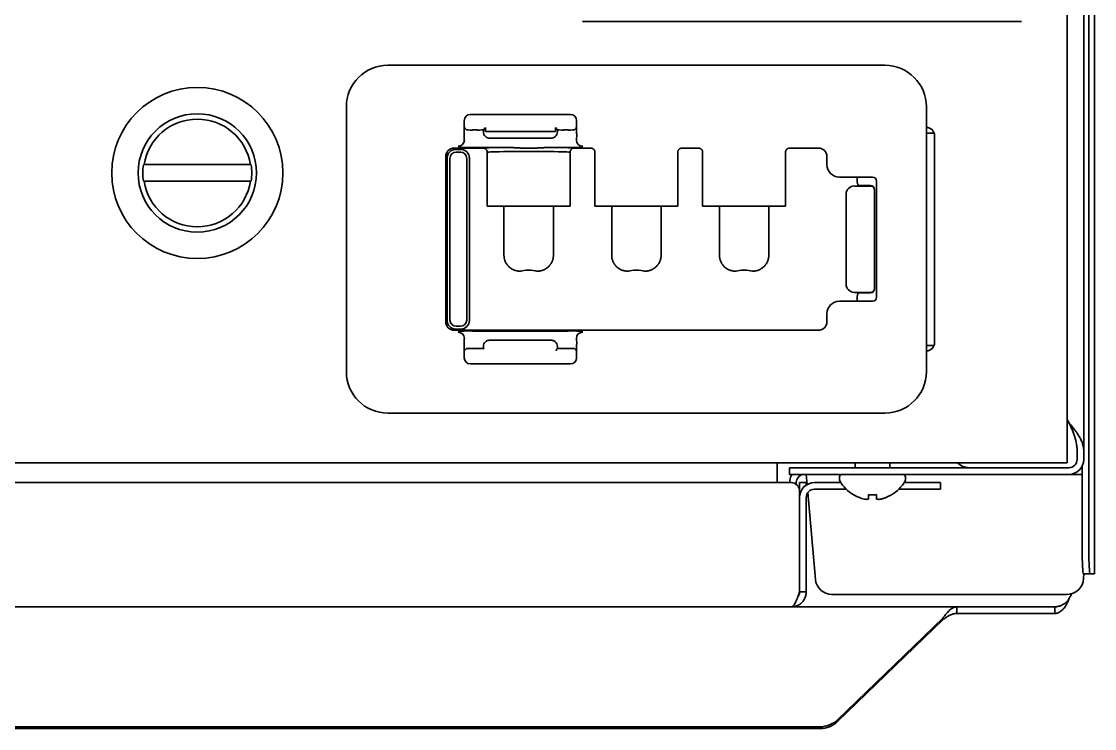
# Model space of a CAD drawing. Extents: x 6336 to 10269, y -393 to 2899.
# Drawn here: x 9049.8 to 9179.4, y 2093.8 to 2179.2 of the extents above; entities that cross this region are included whole.
import ezdxf

# ---------------------------------------------------------------- set-up
doc = ezdxf.new("R2010")
doc.units = 0
doc.header["$LTSCALE"] = 5
doc.layers.add('1', color=7, linetype='CONTINUOUS', true_color=0xffffff)

msp = doc.modelspace()

# ---------------------------------------------------------------- linework, layer by layer
at = {"layer": '1', "color": 7, "linetype": 'Continuous', "lineweight": 35}
for p, q in [((9178.07, 2762.73), (9178.07, 2127.33)), ((9179.37, 2112.53), (9179.37, 2761.93)), ((9178.68, 2758.93), (9178.68, 2115.53)), ((9176.07, 2220.72), (9176.07, 2127.73)), ((9117.57, 2179.23), (9170.57, 2179.23)), ((9094.07, 2173.93), (9154.07, 2173.93)), ((9089.07, 2136.93), (9089.07, 2168.93)), ((9159.07, 2168.93), (9159.07, 2166.14)), ((9103.28, 2165.65), (9103.28, 2167.24)), ((9104.03, 2167.99), (9116.11, 2167.99)), ((9116.86, 2167.24), (9116.86, 2165.65)), ((9103.35, 2166.34), (9103.35, 2166.43)), ((9103.35, 2166.34), (9103.55, 2166.14)), ((9104.86, 2166.12), (9104.3, 2166.12)), ((9105.68, 2166.19), (9105.61, 2166.14)), ((9105.61, 2166.14), (9105.61, 2165.88)), ((9105.85, 2166.43), (9105.85, 2165.93)), ((9105.85, 2165.93), (9105.88, 2165.93)), ((9105.88, 2165.93), (9106.63, 2165.93)), ((9113.52, 2165.93), (9106.63, 2165.93)), ((9113.52, 2165.93), (9114.27, 2165.93)), ((9114.3, 2165.93), (9114.27, 2165.93)), ((9114.3, 2165.93), (9114.3, 2166.43)), ((9114.54, 2166.14), (9114.47, 2166.19)), ((9114.54, 2165.88), (9114.54, 2166.14)), ((9115.85, 2166.12), (9115.29, 2166.12)), ((9116.79, 2166.34), (9116.6, 2166.14)), ((9116.8, 2166.43), (9116.79, 2166.34)), ((9159.11, 2165.75), (9159.08, 2165.89)), ((9160.02, 2165.75), (9159.11, 2165.75)), ((9159.11, 2165.75), (9159.11, 2140.1)), ((9106.36, 2165.13), (9106.63, 2165.13)), ((9106.63, 2165.13), (9113.52, 2165.13)), ((9113.52, 2165.13), (9113.79, 2165.13)), ((9160.07, 2165.43), (9160.07, 2140.43)), ((9105.57, 2163.93), (9102.07, 2163.93)), ((9102.87, 2163.77), (9102.28, 2163.77)), ((9102.84, 2163.44), (9102.31, 2163.44)), ((9102.8, 2164.03), (9102.56, 2164.15)), ((9108.34, 2164.01), (9104.3, 2164.01)), ((9106.07, 2156.93), (9106.07, 2163.43)), ((9115.85, 2164.01), (9113.81, 2164.01)), ((9116.07, 2156.93), (9116.07, 2163.43)), ((9118.57, 2163.93), (9116.57, 2163.93)), ((9117.59, 2164.15), (9117.35, 2164.03)), ((9119.07, 2156.93), (9119.07, 2163.43)), ((9129.07, 2156.93), (9129.07, 2163.43)), ((9131.57, 2163.93), (9129.57, 2163.93)), ((9132.07, 2156.93), (9132.07, 2163.43)), ((9142.07, 2156.93), (9142.07, 2163.43)), ((9146.07, 2163.93), (9142.57, 2163.93)), ((9064.65, 2161.93), (9064.57, 2161.93)), ((9077.58, 2161.93), (9077.5, 2161.93)), ((9101.07, 2162.93), (9101.07, 2142.93)), ((9101.23, 2162.72), (9101.23, 2143.13)), ((9101.56, 2162.69), (9101.56, 2143.16)), ((9103.59, 2143.16), (9103.59, 2162.69)), ((9103.92, 2143.13), (9103.92, 2162.72)), ((9147.07, 2161.93), (9147.07, 2162.93)), ((9064.57, 2159.93), (9064.65, 2159.93)), ((9077.5, 2159.93), (9077.58, 2159.93)), ((9148.57, 2160.43), (9148.8, 2160.43)), ((9148.8, 2160.43), (9152.57, 2160.43)), ((9150.38, 2159.35), (9152.32, 2159.35)), ((9150.72, 2160.35), (9150.72, 2160.4)), ((9150.81, 2159.48), (9150.73, 2159.85)), ((9152.32, 2159.4), (9151.31, 2159.4)), ((9153.07, 2159.93), (9153.07, 2145.93)), ((9149.38, 2157.87), (9149.38, 2147.98)), ((9152.82, 2158.86), (9152.82, 2158.89)), ((9152.82, 2157.87), (9152.82, 2158.86)), ((9152.82, 2147.98), (9152.82, 2157.87)), ((9106.07, 2156.93), (9116.07, 2156.93)), ((9108.09, 2156.93), (9108.09, 2151)), ((9114.05, 2156.93), (9114.05, 2151)), ((9119.07, 2156.93), (9129.07, 2156.93)), ((9121.09, 2151), (9121.09, 2156.93)), ((9127.05, 2156.93), (9127.05, 2151)), ((9132.07, 2156.93), (9142.07, 2156.93)), ((9134.09, 2151), (9134.09, 2156.93)), ((9140.05, 2151), (9140.05, 2156.93)), ((9152.82, 2146.99), (9152.82, 2147.98)), ((9152.32, 2146.5), (9150.38, 2146.5)), ((9150.81, 2146.37), (9150.73, 2146)), ((9152.32, 2146.46), (9151.31, 2146.46)), ((9152.82, 2146.96), (9152.82, 2146.99)), ((9148.8, 2145.43), (9148.57, 2145.43)), ((9152.57, 2145.43), (9148.8, 2145.43)), ((9150.72, 2145.45), (9150.72, 2145.51)), ((9147.07, 2142.93), (9147.07, 2143.93)), ((9102.31, 2142.41), (9102.84, 2142.41)), ((9102.07, 2141.93), (9146.07, 2141.93)), ((9102.28, 2142.08), (9102.87, 2142.08)), ((9102.56, 2141.7), (9102.8, 2141.82)), ((9104.3, 2141.84), (9115.85, 2141.84)), ((9117.35, 2141.82), (9117.59, 2141.7)), ((9103.28, 2138.61), (9103.28, 2140.2)), ((9104.86, 2139.73), (9104.3, 2139.73)), ((9105.61, 2139.98), (9105.61, 2139.71)), ((9106.63, 2140.73), (9106.36, 2140.73)), ((9113.52, 2140.73), (9106.63, 2140.73)), ((9113.79, 2140.73), (9113.52, 2140.73)), ((9114.54, 2139.71), (9114.54, 2139.98)), ((9115.85, 2139.73), (9115.28, 2139.73)), ((9116.86, 2140.2), (9116.86, 2138.61)), ((9159.11, 2140.1), (9159.08, 2139.96)), ((9160.02, 2140.1), (9159.11, 2140.1)), ((9103.35, 2139.52), (9103.55, 2139.71)), ((9105.61, 2139.71), (9105.68, 2139.66)), ((9114.47, 2139.66), (9114.54, 2139.71)), ((9116.79, 2139.52), (9116.6, 2139.71)), ((9116.79, 2139.52), (9116.8, 2139.43)), ((9159.07, 2139.72), (9159.07, 2136.93)), ((9116.11, 2137.86), (9104.03, 2137.86)), ((9154.07, 2131.93), (9094.07, 2131.93)), ((9176.07, 2131.14), (9176.27, 2130.79)), ((9176.07, 2125.93), (9176.07, 2127.73)), ((9177.27, 2127.33), (9177.27, 2126.33)), ((9178.07, 2127.33), (9178.07, 2126.33)), ((9176.07, 2125.93), (8700.37, 2125.93)), ((9141.07, 2125.93), (9141.07, 2124.93)), ((9150.47, 2125.93), (9150.47, 2125.33)), ((9154.67, 2125.33), (9154.67, 2125.93)), ((9177.88, 2115.53), (9177.88, 2125.53)), ((9141.07, 2123.53), (9141.07, 2124.93)), ((9144.57, 2125.33), (9142.57, 2125.33)), ((9142.57, 2125.33), (9142.57, 2124.53)), ((9144.57, 2124.53), (9142.57, 2124.53)), ((9176.27, 2125.33), (9144.57, 2125.33)), ((9176.27, 2124.53), (9144.57, 2124.53)), ((9144.57, 2124.53), (9144.68, 2123.29)), ((9176.27, 2124.53), (9177.88, 2124.53)), ((9142.77, 2123.53), (8700.37, 2123.53)), ((9143.37, 2123.53), (9143.37, 2123.33)), ((9143.77, 2123.53), (9143.77, 2122.53)), ((9144.57, 2123.53), (9143.77, 2123.53)), ((9144.57, 2123.22), (9144.57, 2123.53)), ((9145.57, 2123.53), (9148.75, 2123.53)), ((9148.57, 2124.13), (9148.57, 2123.93)), ((9156.4, 2123.53), (9158.77, 2123.53)), ((9156.57, 2123.93), (9156.57, 2124.13)), ((9160.77, 2123.53), (9158.77, 2123.53)), ((9160.77, 2122.73), (9160.77, 2123.53)), ((9143.77, 2122.53), (9143.77, 2110.33)), ((9144.57, 2121.73), (9144.57, 2110.33)), ((9144.77, 2122.32), (9145.68, 2111.85)), ((9145.57, 2122.73), (9149.4, 2122.73)), ((9150.27, 2122.05), (9150.27, 2122.08)), ((9154.87, 2122.08), (9154.87, 2122.05)), ((9155.74, 2122.73), (9158.77, 2122.73)), ((9160.77, 2122.73), (9158.77, 2122.73)), ((9178.84, 2112.53), (9178.04, 2112.53)), ((9178.08, 2112.53), (9178.06, 2111.96)), ((9178.84, 2112.53), (9179.37, 2112.53)), ((9179.37, 2112.53), (9179.37, 2112.53)), ((9144.57, 2110.33), (9143.77, 2110.33)), ((9170.56, 2110.03), (9147.67, 2110.03)), ((9175.55, 2110.03), (9170.56, 2110.03)), ((9176, 2110.03), (9175.55, 2110.03)), ((9176.57, 2109.99), (9176.57, 2110.1)), ((9142.77, 2108.53), (8702.42, 2108.53)), ((9142.77, 2108.53), (9162.75, 2108.53)), ((9162.75, 2108.53), (9174.57, 2108.53)), ((9162.75, 2108.53), (9162.75, 2107.73)), ((9174.57, 2107.73), (9162.75, 2107.73)), ((9174.57, 2107.73), (9174.57, 2108.53)), ((9148.35, 2094.89), (9161.09, 2107.19)), ((9161.09, 2106.98), (9148.35, 2094.68)), ((9161.09, 2106.98), (9161.09, 2107.19)), ((9148.35, 2094.89), (9148.35, 2094.68)), ((9146.23, 2094.04), (8975.59, 2094.04)), ((9146.23, 2093.83), (8975.59, 2093.83)), ((9146.23, 2093.83), (9146.23, 2094.04))]:
    msp.add_line(p, q, dxfattribs=at)
for radius in [10.33, 7.15]:
    msp.add_circle((9071.07, 2160.93), radius, dxfattribs=at)
for centre, radius, start, end in [((9094.07, 2168.93), 5, 90, 180), ((9154.07, 2168.93), 5, 0, 90), ((9071.07, 2160.93), 6.5, 8.8499, 171.1501), ((9159.07, 2165.43), 1, 0, 90), ((9102.07, 2162.93), 1, 90, 180), ((9146.07, 2162.93), 1, 0, 90), ((9071.07, 2160.93), 6.58, 171.2603, 188.7397), ((9071.07, 2160.93), 6.58, 351.2603, 8.7397), ((9071.07, 2160.93), 6.5, 188.8499, 351.1501), ((9152.57, 2159.93), 0.5, 0, 90), ((9152.57, 2145.93), 0.5, 270, 0), ((9102.07, 2142.93), 1, 180, 270), ((9146.07, 2142.93), 1, 270, 0), ((9159.07, 2140.43), 1, 270, 0), ((9094.07, 2136.93), 5, 180, 270), ((9154.07, 2136.93), 5, 270, 0), ((9164.27, 2127.33), 2, 224.4289, 270), ((9176.27, 2126.33), 1.8, 270, 0), ((9176.27, 2126.33), 1, 270, 0), ((9144.37, 2123.53), 1.8, 146.2508, 171), ((9144.37, 2123.53), 1, 90, 171), ((9148.97, 2124.13), 0.4, 90, 180), ((9156.17, 2124.13), 0.4, 0, 90), ((9144.37, 2123.53), 1.8, 171, 180), ((9142.77, 2122.53), 1, 0, 90), ((9144.37, 2123.53), 1, 171, 180), ((9145.57, 2121.73), 1.8, 90, 180), ((9148.97, 2123.93), 0.4, 180, 210.3012), ((9152.77, 2126.15), 4.8, 210.3012, 238.6273), ((9152.37, 2126.15), 4.8, 301.3727, 329.6988), ((9156.17, 2123.93), 0.4, 329.6988, 0), ((9145.57, 2121.73), 1, 90, 180), ((9147.67, 2112.03), 2, 185, 270)]:
    msp.add_arc(centre, radius, start, end, dxfattribs=at)
for centre, major_axis, ratio, start_param, end_param in [((9104.04, 2167.24), (0.532, -0.532), 0.996359, 2.356803, 3.926382), ((9116.11, 2167.24), (-0.532, -0.532), 0.996359, 2.356803, 3.926382), ((9103.31, 2165.65), (0, -0.75), 0.034921, 4.712389, 6.265732), ((9104.3, 2166.14), (0.75, 0), 0.034921, 3.176499, 4.712389), ((9104.86, 2166.14), (0.755, 0), 0.034921, 4.712389, 6.230825), ((9106.36, 2165.88), (0.753, 0), 0.995884, 3.141593, 3.977903), ((9113.78, 2165.88), (0.753, 0), 0.995884, 5.446875, 6.283185), ((9115.29, 2166.14), (0.755, 0), 0.034921, 3.193953, 4.712389), ((9115.85, 2166.14), (0.75, 0), 0.034921, 4.712389, 6.248279), ((9116.84, 2165.65), (0, -0.75), 0.034921, 0.017453, 1.570796), ((9159.08, 2166.14), (0, -0.25), 0.034921, 4.712389, 6.108652), ((9102.56, 2164.9), (-0.335, -0.671), 0.999239, 0.46383, 2.034018), ((9117.59, 2164.9), (0.335, -0.671), 0.999239, 4.249168, 5.819355), ((9102.28, 2162.72), (-0.743, 0.743), 0.999695, 5.497939, 7.068431), ((9102.31, 2162.69), (0.53, 0.53), 0.999695, 0.78555, 2.356042), ((9104.3, 2164.04), (1.5, 0), 0.017455, 3.176499, 4.712389), ((9102.84, 2162.69), (0.53, -0.53), 0.999695, 0.78555, 2.356042), ((9102.87, 2162.72), (0.743, 0.743), 0.999695, 5.497939, 7.068431), ((9111.07, 2163.93), (5.5, 0), 0.017455, 2.091232, 3.140006), ((9111.07, 2163.43), (5, 0), 0.019201, 0, 3.141593), ((9111.07, 2163.93), (5.5, 0), 0.017455, 0.001587, 1.050361), ((9115.85, 2164.04), (1.5, 0), 0.017455, 4.712389, 6.248279), ((9148.57, 2161.93), (1.5, 0), 0.999848, 3.141593, 4.712389), ((9150.38, 2158.37), (0.995, 0.099), 0.984662, 1.473629, 3.041395), ((9150.74, 2160.35), (0, -0.5), 0.034921, 4.712389, 6.108652), ((9151.31, 2159.49), (0.5, 0), 0.176327, 3.176499, 4.712389), ((9152.32, 2158.89), (0, 0.508), 0.984808, 4.712389, 6.283185), ((9152.32, 2158.86), (-0.5, 0), 0.984808, 3.141593, 4.712389), ((9149.38, 2157.87), (0, -0.5), 0.017455, 1.570796, 2.96706), ((9111.07, 2148.99), (1.07, 0), 0.176327, 0.462409, 2.679184), ((9124.07, 2148.99), (1.07, 0), 0.176327, 0.462409, 2.679184), ((9137.07, 2148.99), (1.07, 0), 0.176327, 0.462409, 2.679184), ((9149.38, 2147.98), (0, -0.5), 0.017455, 0.174533, 1.570796), ((9150.38, 2147.49), (0.995, -0.099), 0.984662, 3.241791, 4.809556), ((9151.31, 2146.37), (0.5, 0), 0.176327, 1.570796, 3.106686), ((9152.32, 2146.99), (-0.5, 0), 0.984808, 1.570796, 3.141593), ((9152.32, 2146.96), (0, 0.508), 0.984808, 3.141593, 4.712389), ((9148.57, 2143.93), (-1.5, 0), 0.999848, 4.712389, 6.283185), ((9150.74, 2145.51), (0, -0.5), 0.034921, 3.316126, 4.712389), ((9102.28, 2143.13), (-0.743, -0.743), 0.999695, 5.497939, 7.068431), ((9102.31, 2143.16), (-0.53, 0.53), 0.999695, 0.78555, 2.356042), ((9102.84, 2143.16), (-0.53, -0.53), 0.999695, 0.78555, 2.356042), ((9102.87, 2143.13), (0.743, -0.743), 0.999695, 5.497939, 7.068431), ((9102.56, 2140.95), (-0.335, 0.671), 0.999239, 4.249168, 5.819355), ((9104.3, 2141.82), (1.5, 0), 0.017455, 1.570796, 3.106686), ((9115.85, 2141.82), (1.5, 0), 0.017455, 0.034907, 1.570796), ((9117.59, 2140.95), (0.335, 0.671), 0.999239, 0.46383, 2.034018), ((9103.31, 2140.2), (0, -0.75), 0.034921, 3.159046, 4.712389), ((9104.3, 2139.71), (0.75, 0), 0.034921, 1.570796, 3.106686), ((9104.86, 2139.71), (0.75, 0), 0.034921, 0.05236, 1.570796), ((9106.36, 2139.98), (0.753, 0), 0.995902, 2.301583, 3.141593), ((9113.78, 2139.98), (0.753, 0), 0.995902, 0, 0.84001), ((9115.28, 2139.71), (0.75, 0), 0.034921, 1.570796, 3.089233), ((9115.85, 2139.71), (0.75, 0), 0.034921, 0.034907, 1.570796), ((9116.84, 2140.2), (0, -0.75), 0.034921, 1.570796, 3.124139), ((9159.08, 2139.72), (0, -0.25), 0.034921, 3.316126, 4.712389), ((9104.04, 2138.62), (-0.532, -0.532), 0.996359, 5.498396, 7.067974), ((9116.11, 2138.62), (0.532, -0.532), 0.996359, 5.498396, 7.067974), ((9178.04, 2115.53), (0, -3), 0.052336, 4.712389, 6.283185), ((9178.84, 2115.53), (0, 3), 0.052336, 1.570796, 3.141593), ((9176, 2112.03), (2.05, 0), 0.974464, 4.712389, 6.248279), ((9146.23, 2096.94), (-3, 0), 0.965926, 1.570796, 2.356194), ((9146.23, 2096.73), (3, 0), 0.965926, 4.712389, 5.497787)]:
    msp.add_ellipse(centre, major_axis=major_axis, ratio=ratio, start_param=start_param, end_param=end_param, dxfattribs=at)
for points, knots in [([(9105.74, 2166.38), (9105.74, 2166.38), (9105.74, 2166.36), (9105.73, 2166.32), (9105.72, 2166.27), (9105.71, 2166.23), (9105.69, 2166.2), (9105.68, 2166.19), (9105.68, 2166.19)], [0, 0, 0, 0, 0.005451, 0.204361, 0.403271, 0.60218, 0.80109, 1, 1, 1, 1]), ([(9114.47, 2166.19), (9114.46, 2166.19), (9114.45, 2166.2), (9114.44, 2166.24), (9114.43, 2166.26), (9114.42, 2166.3), (9114.42, 2166.32), (9114.41, 2166.35), (9114.4, 2166.37), (9114.4, 2166.4), (9114.4, 2166.41), (9114.39, 2166.42)], [0, 0, 0, 0, 0.301376, 0.301376, 0.602751, 0.602751, 0.753439, 0.753439, 0.904127, 0.904127, 1, 1, 1, 1]), ([(9105.86, 2165.32), (9105.88, 2165.3), (9105.89, 2165.29), (9105.93, 2165.26), (9105.95, 2165.25), (9106.01, 2165.21), (9106.05, 2165.19), (9106.1, 2165.17), (9106.11, 2165.17), (9106.14, 2165.16), (9106.17, 2165.15), (9106.2, 2165.14), (9106.27, 2165.13), (9106.31, 2165.13), (9106.36, 2165.13)], [0, 0, 0, 0, 0.125, 0.125, 0.25, 0.25, 0.5, 0.5, 0.5625, 0.5625, 0.625, 0.75, 0.75, 1, 1, 1, 1]), ([(9113.79, 2165.13), (9113.8, 2165.13), (9113.81, 2165.13), (9113.84, 2165.13), (9113.85, 2165.13), (9113.88, 2165.13), (9113.93, 2165.14), (9113.98, 2165.15), (9114.01, 2165.16), (9114.04, 2165.17), (9114.05, 2165.17), (9114.1, 2165.19), (9114.14, 2165.21), (9114.2, 2165.25), (9114.22, 2165.26), (9114.25, 2165.29), (9114.27, 2165.3), (9114.29, 2165.32)], [0, 0, 0, 0, 0.0625, 0.0625, 0.125, 0.125, 0.25, 0.375, 0.4375, 0.4375, 0.5, 0.5, 0.75, 0.75, 0.875, 0.875, 1, 1, 1, 1]), ([(9106.07, 2163.43), (9106.07, 2163.46), (9106.07, 2163.49), (9106.06, 2163.54), (9106.06, 2163.56), (9106.05, 2163.59), (9106.04, 2163.6), (9106.02, 2163.65), (9106.01, 2163.68), (9105.98, 2163.72), (9105.97, 2163.73), (9105.95, 2163.76), (9105.94, 2163.77), (9105.9, 2163.8), (9105.88, 2163.82), (9105.84, 2163.85), (9105.82, 2163.86), (9105.79, 2163.87), (9105.76, 2163.89), (9105.73, 2163.9), (9105.7, 2163.91), (9105.69, 2163.91), (9105.64, 2163.92), (9105.61, 2163.93), (9105.57, 2163.93)], [0, 0, 0, 0, 0.125, 0.125, 0.1875, 0.1875, 0.25, 0.25, 0.375, 0.375, 0.4375, 0.4375, 0.5, 0.5, 0.625, 0.625, 0.6875, 0.6875, 0.75, 0.8125, 0.8125, 0.875, 0.875, 1, 1, 1, 1]), ([(9111.07, 2163.92), (9111.04, 2163.92), (9110.98, 2163.92), (9110.9, 2163.92), (9110.81, 2163.92), (9110.72, 2163.93), (9110.63, 2163.93), (9110.54, 2163.93), (9110.45, 2163.93), (9110.36, 2163.93), (9110.27, 2163.94), (9110.18, 2163.94), (9110.09, 2163.94), (9110, 2163.95), (9109.91, 2163.95), (9109.82, 2163.96), (9109.73, 2163.96), (9109.65, 2163.96), (9109.58, 2163.97), (9109.52, 2163.97), (9109.45, 2163.97), (9109.39, 2163.98), (9109.33, 2163.98), (9109.27, 2163.98), (9109.22, 2163.99), (9109.16, 2163.99), (9109.1, 2163.99), (9109.05, 2163.99), (9108.99, 2163.99), (9108.94, 2164), (9108.88, 2164), (9108.83, 2164), (9108.78, 2164), (9108.73, 2164), (9108.67, 2164.01), (9108.62, 2164.01), (9108.57, 2164.01), (9108.53, 2164.01), (9108.48, 2164.01), (9108.43, 2164.01), (9108.38, 2164.01), (9108.35, 2164.01), (9108.34, 2164.01)], [0, 0, 0, 0, 0.031567, 0.063213, 0.094945, 0.126766, 0.158683, 0.1907, 0.222824, 0.25506, 0.287412, 0.319888, 0.352493, 0.385232, 0.418112, 0.451138, 0.484317, 0.517655, 0.54066, 0.563411, 0.585907, 0.608148, 0.630137, 0.651871, 0.673353, 0.694581, 0.715557, 0.736281, 0.756752, 0.776972, 0.796939, 0.816655, 0.836119, 0.855332, 0.874294, 0.893005, 0.911465, 0.929673, 0.947631, 0.965338, 0.982794, 1, 1, 1, 1]), ([(9113.81, 2164.01), (9113.79, 2164.01), (9113.77, 2164.01), (9113.73, 2164.01), (9113.69, 2164.01), (9113.64, 2164.01), (9113.6, 2164.01), (9113.56, 2164.01), (9113.52, 2164.01), (9113.48, 2164.01), (9113.44, 2164), (9113.4, 2164), (9113.36, 2164), (9113.32, 2164), (9113.28, 2164), (9113.24, 2164), (9113.2, 2164), (9113.16, 2163.99), (9113.11, 2163.99), (9113.07, 2163.99), (9113.03, 2163.99), (9112.99, 2163.99), (9112.95, 2163.99), (9112.91, 2163.98), (9112.87, 2163.98), (9112.83, 2163.98), (9112.79, 2163.98), (9112.75, 2163.98), (9112.71, 2163.97), (9112.66, 2163.97), (9112.62, 2163.97), (9112.58, 2163.97), (9112.54, 2163.96), (9112.5, 2163.96), (9112.46, 2163.96), (9112.42, 2163.96), (9112.38, 2163.96), (9112.33, 2163.95), (9112.29, 2163.95), (9112.25, 2163.95), (9112.21, 2163.95), (9112.17, 2163.95), (9112.13, 2163.95), (9112.09, 2163.94), (9112.04, 2163.94), (9112, 2163.94), (9111.96, 2163.94), (9111.92, 2163.94), (9111.88, 2163.94), (9111.83, 2163.93), (9111.79, 2163.93), (9111.75, 2163.93), (9111.71, 2163.93), (9111.67, 2163.93), (9111.62, 2163.93), (9111.58, 2163.93), (9111.54, 2163.93), (9111.5, 2163.93), (9111.45, 2163.93), (9111.41, 2163.92), (9111.37, 2163.92), (9111.33, 2163.92), (9111.28, 2163.92), (9111.24, 2163.92), (9111.2, 2163.92), (9111.16, 2163.92), (9111.11, 2163.92), (9111.09, 2163.92), (9111.07, 2163.92)], [0, 0, 0, 0, 0.015275, 0.030535, 0.04578, 0.061009, 0.076225, 0.091427, 0.106616, 0.121793, 0.136957, 0.15211, 0.167253, 0.182384, 0.197506, 0.212619, 0.227723, 0.242819, 0.257908, 0.272989, 0.288065, 0.303134, 0.318199, 0.333259, 0.348315, 0.363367, 0.378417, 0.393464, 0.40851, 0.423555, 0.438599, 0.453643, 0.468688, 0.483734, 0.498782, 0.513833, 0.528886, 0.543943, 0.559004, 0.574069, 0.58914, 0.604217, 0.6193, 0.634389, 0.649487, 0.664592, 0.679705, 0.694828, 0.70996, 0.725103, 0.740256, 0.75542, 0.770596, 0.785784, 0.800985, 0.8162, 0.831428, 0.846671, 0.861928, 0.877201, 0.89249, 0.907795, 0.923117, 0.938457, 0.953814, 0.96919, 0.984585, 1, 1, 1, 1]), ([(9116.57, 2163.93), (9116.54, 2163.93), (9116.51, 2163.92), (9116.46, 2163.91), (9116.44, 2163.91), (9116.41, 2163.9), (9116.4, 2163.89), (9116.35, 2163.88), (9116.32, 2163.86), (9116.28, 2163.83), (9116.27, 2163.82), (9116.24, 2163.8), (9116.23, 2163.79), (9116.2, 2163.76), (9116.18, 2163.73), (9116.15, 2163.69), (9116.14, 2163.68), (9116.12, 2163.65), (9116.11, 2163.62), (9116.1, 2163.59), (9116.09, 2163.56), (9116.09, 2163.54), (9116.08, 2163.49), (9116.07, 2163.46), (9116.07, 2163.43)], [0, 0, 0, 0, 0.125, 0.125, 0.1875, 0.1875, 0.25, 0.25, 0.375, 0.375, 0.4375, 0.4375, 0.5, 0.5, 0.625, 0.625, 0.6875, 0.6875, 0.75, 0.8125, 0.8125, 0.875, 0.875, 1, 1, 1, 1]), ([(9119.07, 2163.43), (9119.07, 2163.46), (9119.07, 2163.49), (9119.06, 2163.54), (9119.06, 2163.56), (9119.05, 2163.59), (9119.04, 2163.6), (9119.02, 2163.65), (9119.01, 2163.68), (9118.98, 2163.72), (9118.97, 2163.73), (9118.95, 2163.76), (9118.94, 2163.77), (9118.9, 2163.8), (9118.88, 2163.82), (9118.84, 2163.85), (9118.82, 2163.86), (9118.79, 2163.87), (9118.76, 2163.89), (9118.73, 2163.9), (9118.7, 2163.91), (9118.69, 2163.91), (9118.64, 2163.92), (9118.61, 2163.93), (9118.57, 2163.93)], [0, 0, 0, 0, 0.125, 0.125, 0.1875, 0.1875, 0.25, 0.25, 0.375, 0.375, 0.4375, 0.4375, 0.5, 0.5, 0.625, 0.625, 0.6875, 0.6875, 0.75, 0.8125, 0.8125, 0.875, 0.875, 1, 1, 1, 1]), ([(9129.57, 2163.93), (9129.54, 2163.93), (9129.51, 2163.92), (9129.46, 2163.91), (9129.44, 2163.91), (9129.41, 2163.9), (9129.4, 2163.89), (9129.35, 2163.88), (9129.32, 2163.86), (9129.28, 2163.83), (9129.27, 2163.82), (9129.24, 2163.8), (9129.23, 2163.79), (9129.2, 2163.76), (9129.18, 2163.73), (9129.15, 2163.69), (9129.14, 2163.68), (9129.12, 2163.65), (9129.11, 2163.62), (9129.1, 2163.59), (9129.09, 2163.56), (9129.09, 2163.54), (9129.08, 2163.49), (9129.07, 2163.46), (9129.07, 2163.43)], [0, 0, 0, 0, 0.125, 0.125, 0.1875, 0.1875, 0.25, 0.25, 0.375, 0.375, 0.4375, 0.4375, 0.5, 0.5, 0.625, 0.625, 0.6875, 0.6875, 0.75, 0.8125, 0.8125, 0.875, 0.875, 1, 1, 1, 1]), ([(9132.07, 2163.43), (9132.07, 2163.46), (9132.07, 2163.49), (9132.06, 2163.54), (9132.06, 2163.56), (9132.05, 2163.59), (9132.04, 2163.6), (9132.02, 2163.65), (9132.01, 2163.68), (9131.98, 2163.72), (9131.97, 2163.73), (9131.95, 2163.76), (9131.94, 2163.77), (9131.9, 2163.8), (9131.88, 2163.82), (9131.84, 2163.85), (9131.82, 2163.86), (9131.79, 2163.87), (9131.76, 2163.89), (9131.73, 2163.9), (9131.7, 2163.91), (9131.69, 2163.91), (9131.64, 2163.92), (9131.61, 2163.93), (9131.57, 2163.93)], [0, 0, 0, 0, 0.125, 0.125, 0.1875, 0.1875, 0.25, 0.25, 0.375, 0.375, 0.4375, 0.4375, 0.5, 0.5, 0.625, 0.625, 0.6875, 0.6875, 0.75, 0.8125, 0.8125, 0.875, 0.875, 1, 1, 1, 1]), ([(9142.57, 2163.93), (9142.54, 2163.93), (9142.51, 2163.92), (9142.46, 2163.91), (9142.44, 2163.91), (9142.41, 2163.9), (9142.4, 2163.89), (9142.35, 2163.88), (9142.32, 2163.86), (9142.28, 2163.83), (9142.27, 2163.82), (9142.24, 2163.8), (9142.23, 2163.79), (9142.2, 2163.76), (9142.18, 2163.73), (9142.15, 2163.69), (9142.14, 2163.68), (9142.12, 2163.65), (9142.11, 2163.62), (9142.1, 2163.59), (9142.09, 2163.56), (9142.09, 2163.54), (9142.08, 2163.49), (9142.07, 2163.46), (9142.07, 2163.43)], [0, 0, 0, 0, 0.125, 0.125, 0.1875, 0.1875, 0.25, 0.25, 0.375, 0.375, 0.4375, 0.4375, 0.5, 0.5, 0.625, 0.625, 0.6875, 0.6875, 0.75, 0.8125, 0.8125, 0.875, 0.875, 1, 1, 1, 1]), ([(9110.11, 2149.07), (9110.05, 2149.07), (9109.98, 2149.07), (9109.88, 2149.08), (9109.85, 2149.08), (9109.79, 2149.08), (9109.75, 2149.09), (9109.66, 2149.1), (9109.6, 2149.12), (9109.47, 2149.15), (9109.41, 2149.17), (9109.32, 2149.2), (9109.29, 2149.21), (9109.23, 2149.24), (9109.2, 2149.25), (9109.11, 2149.29), (9109.05, 2149.33), (9108.94, 2149.4), (9108.89, 2149.43), (9108.81, 2149.49), (9108.78, 2149.51), (9108.73, 2149.56), (9108.71, 2149.58), (9108.64, 2149.65), (9108.55, 2149.74), (9108.47, 2149.84), (9108.41, 2149.92), (9108.4, 2149.95), (9108.37, 2149.99), (9108.36, 2150.01), (9108.35, 2150.04), (9108.31, 2150.11), (9108.24, 2150.24), (9108.2, 2150.36), (9108.17, 2150.45), (9108.16, 2150.49), (9108.14, 2150.55), (9108.14, 2150.58), (9108.1, 2150.74), (9108.09, 2150.87), (9108.09, 2151)], [0, 0, 0, 0, 0.0625, 0.0625, 0.09375, 0.09375, 0.125, 0.125, 0.1875, 0.1875, 0.25, 0.25, 0.28125, 0.28125, 0.3125, 0.3125, 0.375, 0.375, 0.4375, 0.4375, 0.46875, 0.46875, 0.5, 0.5, 0.5625, 0.625, 0.625, 0.65625, 0.65625, 0.671875, 0.671875, 0.6875, 0.75, 0.8125, 0.8125, 0.84375, 0.84375, 0.875, 0.875, 1, 1, 1, 1]), ([(9114.05, 2151), (9114.05, 2150.97), (9114.05, 2150.94), (9114.05, 2150.87), (9114.05, 2150.84), (9114.04, 2150.74), (9114.02, 2150.61), (9113.99, 2150.49), (9113.96, 2150.39), (9113.95, 2150.36), (9113.93, 2150.3), (9113.91, 2150.27), (9113.88, 2150.18), (9113.82, 2150.06), (9113.75, 2149.95), (9113.69, 2149.87), (9113.68, 2149.84), (9113.64, 2149.79), (9113.61, 2149.77), (9113.55, 2149.69), (9113.46, 2149.6), (9113.36, 2149.51), (9113.26, 2149.43), (9113.21, 2149.4), (9113.12, 2149.34), (9113.09, 2149.33), (9113.04, 2149.3), (9113.01, 2149.28), (9112.92, 2149.24), (9112.86, 2149.21), (9112.74, 2149.17), (9112.68, 2149.15), (9112.58, 2149.12), (9112.55, 2149.12), (9112.49, 2149.1), (9112.45, 2149.1), (9112.36, 2149.08), (9112.29, 2149.08), (9112.16, 2149.07), (9112.1, 2149.07), (9112.03, 2149.07)], [0, 0, 0, 0, 0.03125, 0.03125, 0.0625, 0.0625, 0.125, 0.1875, 0.1875, 0.21875, 0.21875, 0.25, 0.25, 0.3125, 0.375, 0.375, 0.40625, 0.40625, 0.4375, 0.4375, 0.5, 0.5625, 0.5625, 0.625, 0.625, 0.65625, 0.65625, 0.6875, 0.6875, 0.75, 0.75, 0.8125, 0.8125, 0.84375, 0.84375, 0.875, 0.875, 0.9375, 0.9375, 1, 1, 1, 1]), ([(9123.11, 2149.07), (9123.05, 2149.07), (9122.98, 2149.07), (9122.85, 2149.08), (9122.79, 2149.08), (9122.69, 2149.1), (9122.66, 2149.1), (9122.6, 2149.12), (9122.56, 2149.12), (9122.47, 2149.15), (9122.41, 2149.17), (9122.31, 2149.2), (9122.28, 2149.21), (9122.22, 2149.24), (9122.19, 2149.25), (9122.11, 2149.3), (9122.05, 2149.33), (9121.94, 2149.4), (9121.89, 2149.43), (9121.82, 2149.48), (9121.81, 2149.49), (9121.78, 2149.51), (9121.77, 2149.52), (9121.73, 2149.56), (9121.71, 2149.58), (9121.64, 2149.65), (9121.55, 2149.74), (9121.47, 2149.84), (9121.41, 2149.92), (9121.4, 2149.95), (9121.36, 2150.01), (9121.35, 2150.04), (9121.3, 2150.12), (9121.24, 2150.24), (9121.18, 2150.42), (9121.14, 2150.55), (9121.12, 2150.64), (9121.12, 2150.68), (9121.11, 2150.74), (9121.11, 2150.77), (9121.1, 2150.87), (9121.09, 2150.94), (9121.09, 2151)], [0, 0, 0, 0, 0.0625, 0.0625, 0.125, 0.125, 0.15625, 0.15625, 0.1875, 0.1875, 0.25, 0.25, 0.28125, 0.28125, 0.3125, 0.3125, 0.375, 0.375, 0.4375, 0.4375, 0.453125, 0.453125, 0.46875, 0.46875, 0.5, 0.5, 0.5625, 0.625, 0.625, 0.65625, 0.65625, 0.6875, 0.6875, 0.75, 0.8125, 0.875, 0.875, 0.90625, 0.90625, 0.9375, 0.9375, 1, 1, 1, 1]), ([(9127.05, 2151), (9127.05, 2150.97), (9127.05, 2150.94), (9127.05, 2150.87), (9127.05, 2150.84), (9127.04, 2150.74), (9127.02, 2150.61), (9126.99, 2150.49), (9126.96, 2150.39), (9126.95, 2150.36), (9126.93, 2150.3), (9126.91, 2150.27), (9126.88, 2150.18), (9126.82, 2150.06), (9126.75, 2149.95), (9126.69, 2149.87), (9126.68, 2149.84), (9126.64, 2149.79), (9126.61, 2149.77), (9126.55, 2149.69), (9126.46, 2149.6), (9126.36, 2149.51), (9126.26, 2149.43), (9126.21, 2149.4), (9126.12, 2149.34), (9126.09, 2149.33), (9126.04, 2149.3), (9126.01, 2149.28), (9125.92, 2149.24), (9125.86, 2149.21), (9125.74, 2149.17), (9125.68, 2149.15), (9125.58, 2149.12), (9125.55, 2149.12), (9125.49, 2149.1), (9125.45, 2149.1), (9125.36, 2149.08), (9125.29, 2149.08), (9125.16, 2149.07), (9125.1, 2149.07), (9125.03, 2149.07)], [0, 0, 0, 0, 0.03125, 0.03125, 0.0625, 0.0625, 0.125, 0.1875, 0.1875, 0.21875, 0.21875, 0.25, 0.25, 0.3125, 0.375, 0.375, 0.40625, 0.40625, 0.4375, 0.4375, 0.5, 0.5625, 0.5625, 0.625, 0.625, 0.65625, 0.65625, 0.6875, 0.6875, 0.75, 0.75, 0.8125, 0.8125, 0.84375, 0.84375, 0.875, 0.875, 0.9375, 0.9375, 1, 1, 1, 1]), ([(9136.11, 2149.07), (9136.05, 2149.07), (9135.98, 2149.07), (9135.88, 2149.08), (9135.85, 2149.08), (9135.79, 2149.08), (9135.75, 2149.09), (9135.66, 2149.1), (9135.6, 2149.12), (9135.47, 2149.15), (9135.41, 2149.17), (9135.32, 2149.2), (9135.29, 2149.21), (9135.23, 2149.24), (9135.2, 2149.25), (9135.11, 2149.29), (9135.05, 2149.33), (9134.94, 2149.4), (9134.89, 2149.43), (9134.81, 2149.49), (9134.78, 2149.51), (9134.73, 2149.56), (9134.71, 2149.58), (9134.64, 2149.65), (9134.55, 2149.74), (9134.47, 2149.84), (9134.41, 2149.92), (9134.4, 2149.95), (9134.37, 2149.99), (9134.36, 2150.01), (9134.35, 2150.04), (9134.31, 2150.11), (9134.24, 2150.24), (9134.2, 2150.36), (9134.17, 2150.45), (9134.16, 2150.49), (9134.14, 2150.55), (9134.14, 2150.58), (9134.1, 2150.74), (9134.09, 2150.87), (9134.09, 2151)], [0, 0, 0, 0, 0.0625, 0.0625, 0.09375, 0.09375, 0.125, 0.125, 0.1875, 0.1875, 0.25, 0.25, 0.28125, 0.28125, 0.3125, 0.3125, 0.375, 0.375, 0.4375, 0.4375, 0.46875, 0.46875, 0.5, 0.5, 0.5625, 0.625, 0.625, 0.65625, 0.65625, 0.671875, 0.671875, 0.6875, 0.75, 0.8125, 0.8125, 0.84375, 0.84375, 0.875, 0.875, 1, 1, 1, 1]), ([(9140.05, 2151), (9140.05, 2150.97), (9140.05, 2150.94), (9140.05, 2150.87), (9140.05, 2150.84), (9140.04, 2150.74), (9140.02, 2150.61), (9139.99, 2150.49), (9139.96, 2150.39), (9139.95, 2150.36), (9139.93, 2150.3), (9139.91, 2150.27), (9139.88, 2150.18), (9139.82, 2150.06), (9139.75, 2149.95), (9139.69, 2149.87), (9139.68, 2149.84), (9139.64, 2149.79), (9139.61, 2149.77), (9139.55, 2149.69), (9139.46, 2149.6), (9139.36, 2149.51), (9139.26, 2149.43), (9139.21, 2149.4), (9139.12, 2149.34), (9139.09, 2149.33), (9139.04, 2149.3), (9139.01, 2149.28), (9138.92, 2149.24), (9138.86, 2149.21), (9138.74, 2149.17), (9138.68, 2149.15), (9138.58, 2149.12), (9138.55, 2149.12), (9138.49, 2149.1), (9138.45, 2149.1), (9138.36, 2149.08), (9138.29, 2149.08), (9138.16, 2149.07), (9138.1, 2149.07), (9138.03, 2149.07)], [0, 0, 0, 0, 0.03125, 0.03125, 0.0625, 0.0625, 0.125, 0.1875, 0.1875, 0.21875, 0.21875, 0.25, 0.25, 0.3125, 0.375, 0.375, 0.40625, 0.40625, 0.4375, 0.4375, 0.5, 0.5625, 0.5625, 0.625, 0.625, 0.65625, 0.65625, 0.6875, 0.6875, 0.75, 0.75, 0.8125, 0.8125, 0.84375, 0.84375, 0.875, 0.875, 0.9375, 0.9375, 1, 1, 1, 1]), ([(9106.36, 2140.73), (9106.34, 2140.73), (9106.31, 2140.73), (9106.27, 2140.72), (9106.22, 2140.71), (9106.18, 2140.7), (9106.15, 2140.7), (9106.14, 2140.69), (9106.11, 2140.68), (9106.1, 2140.68), (9106.05, 2140.66), (9106.01, 2140.64), (9105.95, 2140.6), (9105.93, 2140.59), (9105.9, 2140.56), (9105.88, 2140.55), (9105.86, 2140.53)], [0, 0, 0, 0, 0.125, 0.125, 0.25, 0.375, 0.375, 0.4375, 0.4375, 0.5, 0.5, 0.75, 0.75, 0.875, 0.875, 1, 1, 1, 1]), ([(9114.29, 2140.53), (9114.27, 2140.55), (9114.25, 2140.56), (9114.21, 2140.59), (9114.19, 2140.6), (9114.14, 2140.64), (9114.1, 2140.66), (9114.04, 2140.68), (9114.03, 2140.68), (9114.01, 2140.69), (9113.98, 2140.7), (9113.94, 2140.71), (9113.88, 2140.72), (9113.83, 2140.73), (9113.79, 2140.73)], [0, 0, 0, 0, 0.125, 0.125, 0.25, 0.25, 0.5, 0.5, 0.5625, 0.5625, 0.625, 0.75, 0.75, 1, 1, 1, 1]), ([(9114.39, 2139.43), (9114.4, 2139.44), (9114.4, 2139.48), (9114.41, 2139.53), (9114.43, 2139.58), (9114.44, 2139.62), (9114.45, 2139.65), (9114.46, 2139.66), (9114.47, 2139.66)], [0, 0, 0, 0, 0.114241, 0.291393, 0.468545, 0.645696, 0.822848, 1, 1, 1, 1]), ([(9177.27, 2127.33), (9177.27, 2127.36), (9177.27, 2127.4), (9177.27, 2127.47), (9177.27, 2127.51), (9177.26, 2127.62), (9177.26, 2127.69), (9177.24, 2127.91), (9177.22, 2128.05), (9177.15, 2128.48), (9177.07, 2128.77), (9176.89, 2129.35), (9176.78, 2129.64), (9176.6, 2130.07), (9176.53, 2130.21), (9176.44, 2130.43), (9176.4, 2130.5), (9176.34, 2130.65), (9176.31, 2130.72), (9176.27, 2130.79)], [0, 0, 0, 0, 0.03125, 0.03125, 0.0625, 0.0625, 0.125, 0.125, 0.25, 0.25, 0.5, 0.5, 0.75, 0.75, 0.875, 0.875, 0.9375, 0.9375, 1, 1, 1, 1]), ([(9176.27, 2130.79), (9176.3, 2130.75), (9176.33, 2130.72), (9176.39, 2130.65), (9176.48, 2130.54), (9176.57, 2130.43), (9176.74, 2130.21), (9176.85, 2130.07), (9177.01, 2129.85), (9177.07, 2129.78), (9177.15, 2129.67), (9177.17, 2129.64), (9177.22, 2129.57), (9177.25, 2129.53), (9177.37, 2129.35), (9177.46, 2129.2), (9177.63, 2128.91), (9177.71, 2128.77), (9177.84, 2128.48), (9177.89, 2128.34), (9177.96, 2128.12), (9177.98, 2128.05), (9178, 2127.94), (9178.01, 2127.9), (9178.03, 2127.83), (9178.03, 2127.79), (9178.06, 2127.61), (9178.07, 2127.47), (9178.07, 2127.33)], [0, 0, 0, 0, 0.03125, 0.03125, 0.0625, 0.125, 0.125, 0.25, 0.25, 0.3125, 0.3125, 0.34375, 0.34375, 0.375, 0.375, 0.5, 0.5, 0.625, 0.625, 0.75, 0.75, 0.8125, 0.8125, 0.84375, 0.84375, 0.875, 0.875, 1, 1, 1, 1]), ([(9150.27, 2122.08), (9150.48, 2121.96), (9150.69, 2121.85), (9151.01, 2121.71), (9151.12, 2121.67), (9151.34, 2121.59), (9151.46, 2121.56), (9151.57, 2121.53)], [0, 0, 0, 0, 0.5, 0.5, 0.75, 0.75, 1, 1, 1, 1]), ([(9153.07, 2122.08), (9153.07, 2121.96), (9153.07, 2121.85), (9153.07, 2121.71), (9153.07, 2121.67), (9153.07, 2121.59), (9153.07, 2121.56), (9153.07, 2121.53)], [0, 0, 0, 0, 0.5, 0.5, 0.75, 0.75, 1, 1, 1, 1]), ([(9142.77, 2108.53), (9142.81, 2108.53), (9142.86, 2108.54), (9142.94, 2108.58), (9142.98, 2108.62), (9143.06, 2108.71), (9143.11, 2108.76), (9143.19, 2108.89), (9143.23, 2108.97), (9143.31, 2109.14), (9143.36, 2109.23), (9143.44, 2109.42), (9143.48, 2109.53), (9143.56, 2109.75), (9143.61, 2109.86), (9143.69, 2110.09), (9143.73, 2110.21), (9143.77, 2110.33)], [0, 0, 0, 0, 0.125, 0.125, 0.25, 0.25, 0.375, 0.375, 0.5, 0.5, 0.625, 0.625, 0.75, 0.75, 0.875, 0.875, 1, 1, 1, 1]), ([(9143.57, 2109.73), (9143.58, 2109.74), (9143.59, 2109.76), (9143.64, 2109.82), (9143.67, 2109.88), (9143.72, 2110), (9143.74, 2110.07), (9143.77, 2110.2), (9143.77, 2110.26), (9143.77, 2110.33)], [0, 0, 0, 0, 0.082566, 0.082566, 0.388378, 0.388378, 0.694189, 0.694189, 1, 1, 1, 1]), ([(9174.57, 2108.53), (9174.62, 2108.53), (9174.67, 2108.53), (9174.76, 2108.54), (9174.85, 2108.55), (9174.95, 2108.57), (9175.02, 2108.59), (9175.04, 2108.59), (9175.09, 2108.61), (9175.11, 2108.61), (9175.18, 2108.64), (9175.23, 2108.65), (9175.32, 2108.69), (9175.37, 2108.71), (9175.51, 2108.78), (9175.6, 2108.83), (9175.69, 2108.89)], [0, 0, 0, 0, 0.125, 0.125, 0.25, 0.375, 0.375, 0.4375, 0.4375, 0.5, 0.5, 0.625, 0.625, 0.75, 0.75, 1, 1, 1, 1]), ([(9175.69, 2108.89), (9175.76, 2108.93), (9175.81, 2108.97), (9175.93, 2109.06), (9175.98, 2109.11), (9176.04, 2109.17), (9176.06, 2109.19), (9176.08, 2109.22), (9176.12, 2109.26), (9176.15, 2109.3), (9176.22, 2109.39), (9176.26, 2109.46), (9176.3, 2109.53)], [0, 0, 0, 0, 0.25, 0.25, 0.5, 0.5, 0.5625, 0.5625, 0.625, 0.75, 0.75, 1, 1, 1, 1]), ([(9176.25, 2109.38), (9176.23, 2109.32), (9176.21, 2109.26), (9176.16, 2109.15), (9176.14, 2109.1), (9176.11, 2109.02), (9176.1, 2108.99), (9176.07, 2108.94), (9176.06, 2108.92), (9175.99, 2108.8), (9175.94, 2108.7), (9175.82, 2108.53), (9175.76, 2108.45), (9175.69, 2108.38)], [0, 0, 0, 0, 0.155136, 0.155136, 0.295946, 0.295946, 0.366352, 0.366352, 0.436757, 0.436757, 0.718379, 0.718379, 1, 1, 1, 1]), ([(9161.09, 2107.19), (9161.16, 2107.29), (9161.23, 2107.38), (9161.33, 2107.51), (9161.36, 2107.56), (9161.43, 2107.64), (9161.47, 2107.69), (9161.57, 2107.81), (9161.64, 2107.88), (9161.78, 2108.03), (9161.85, 2108.09), (9161.99, 2108.21), (9162.06, 2108.27), (9162.2, 2108.36), (9162.27, 2108.4), (9162.35, 2108.44), (9162.37, 2108.45), (9162.41, 2108.46), (9162.42, 2108.47), (9162.48, 2108.48), (9162.51, 2108.49), (9162.62, 2108.52), (9162.68, 2108.53), (9162.75, 2108.53)], [0, 0, 0, 0, 0.125, 0.125, 0.1875, 0.1875, 0.25, 0.25, 0.375, 0.375, 0.5, 0.5, 0.625, 0.625, 0.75, 0.75, 0.78125, 0.78125, 0.8125, 0.8125, 0.875, 0.875, 1, 1, 1, 1]), ([(9162.75, 2107.73), (9162.72, 2107.73), (9162.67, 2107.72), (9162.62, 2107.72), (9162.58, 2107.72), (9162.56, 2107.71), (9162.48, 2107.7), (9162.41, 2107.69), (9162.2, 2107.64), (9162.06, 2107.59), (9161.78, 2107.45), (9161.64, 2107.37), (9161.44, 2107.24), (9161.35, 2107.18), (9161.26, 2107.11), (9161.23, 2107.09), (9161.21, 2107.08), (9161.16, 2107.04), (9161.12, 2107.01), (9161.09, 2106.98)], [0, 0, 0, 0, 0.0625, 0.09375, 0.09375, 0.125, 0.125, 0.25, 0.25, 0.5, 0.5, 0.75, 0.75, 0.875, 0.90625, 0.90625, 0.9375, 0.9375, 1, 1, 1, 1]), ([(9175.69, 2108.38), (9175.6, 2108.28), (9175.51, 2108.19), (9175.37, 2108.06), (9175.32, 2108.03), (9175.25, 2107.97), (9175.23, 2107.96), (9175.18, 2107.93), (9175.16, 2107.91), (9175.04, 2107.84), (9174.95, 2107.8), (9174.81, 2107.76), (9174.76, 2107.74), (9174.69, 2107.73), (9174.67, 2107.73), (9174.62, 2107.73), (9174.6, 2107.73), (9174.57, 2107.73)], [0, 0, 0, 0, 0.25, 0.25, 0.375, 0.375, 0.4375, 0.4375, 0.5, 0.5, 0.75, 0.75, 0.875, 0.875, 0.9375, 0.9375, 1, 1, 1, 1])]:
    msp.add_open_spline(points, degree=3, knots=knots, dxfattribs=at)
for points, degree in [([(9077.5, 2161.93), (9077.23, 2161.93), (9076.71, 2161.93), (9076, 2161.93), (9075.35, 2161.93), (9074.75, 2161.93), (9074.19, 2161.93), (9073.69, 2161.93), (9073.23, 2161.93), (9072.81, 2161.93), (9072.44, 2161.93), (9072.1, 2161.93), (9071.81, 2161.93), (9071.56, 2161.93), (9071.32, 2161.93), (9071.07, 2161.93), (9070.83, 2161.93), (9070.58, 2161.93), (9070.33, 2161.93), (9070.04, 2161.93), (9069.71, 2161.93), (9069.33, 2161.93), (9068.92, 2161.93), (9068.46, 2161.93), (9067.95, 2161.93), (9067.4, 2161.93), (9066.8, 2161.93), (9066.14, 2161.93), (9065.43, 2161.93), (9064.92, 2161.93), (9064.65, 2161.93)], 3), ([(9064.65, 2159.93), (9064.92, 2159.93), (9065.43, 2159.93), (9066.14, 2159.93), (9066.8, 2159.93), (9067.4, 2159.93), (9067.95, 2159.93), (9068.46, 2159.93), (9068.92, 2159.93), (9069.34, 2159.93), (9069.71, 2159.93), (9070.04, 2159.93), (9070.33, 2159.93), (9070.59, 2159.93), (9070.83, 2159.93), (9071.07, 2159.93), (9071.32, 2159.93), (9071.56, 2159.93), (9071.82, 2159.93), (9072.11, 2159.93), (9072.44, 2159.93), (9072.81, 2159.93), (9073.23, 2159.93), (9073.69, 2159.93), (9074.2, 2159.93), (9074.75, 2159.93), (9075.35, 2159.93), (9076, 2159.93), (9076.71, 2159.93), (9077.23, 2159.93), (9077.5, 2159.93)], 3), ([(9152.07, 2121.53), (9152.07, 2121.54), (9152.07, 2121.57), (9152.07, 2121.62), (9152.07, 2121.68), (9152.07, 2121.74), (9152.07, 2121.81), (9152.07, 2121.88), (9152.07, 2121.97), (9152.07, 2122.04), (9152.07, 2122.08)], 3), ([(9152.07, 2122.08), (9152.24, 2122.06), (9152.57, 2122.04), (9152.91, 2122.06), (9153.07, 2122.08)], 3), ([(9153.57, 2121.53), (9153.63, 2121.54), (9153.74, 2121.57), (9153.9, 2121.62), (9154.06, 2121.68), (9154.21, 2121.74), (9154.36, 2121.81), (9154.52, 2121.88), (9154.69, 2121.97), (9154.81, 2122.04), (9154.87, 2122.08)], 3), ([(9151.57, 2121.53), (9151.6, 2121.53), (9151.64, 2121.52), (9151.72, 2121.52), (9151.79, 2121.51), (9151.86, 2121.51), (9151.93, 2121.52), (9152, 2121.52), (9152.05, 2121.53), (9152.07, 2121.53)], 3), ([(9153.07, 2121.53), (9153.1, 2121.53), (9153.15, 2121.52), (9153.22, 2121.52), (9153.3, 2121.51), (9153.37, 2121.51), (9153.43, 2121.52), (9153.5, 2121.52), (9153.55, 2121.53), (9153.57, 2121.53)], 3), ([(9142.77, 2108.53), (9142.85, 2108.53), (9142.99, 2108.53), (9143.2, 2108.57), (9143.41, 2108.64), (9143.61, 2108.73), (9143.8, 2108.84), (9143.97, 2108.98), (9144.12, 2109.13), (9144.26, 2109.3), (9144.37, 2109.49), (9144.46, 2109.69), (9144.52, 2109.89), (9144.56, 2110.11), (9144.57, 2110.25), (9144.57, 2110.33)], 3), ([(9176.57, 2109.99), (9176.48, 2109.84), (9176.39, 2109.68), (9176.3, 2109.53)], 3), ([(9176.25, 2109.38), (9176.25, 2109.42), (9176.26, 2109.45)], 2)]:
    msp.add_open_spline(points, degree=degree, dxfattribs=at)

doc.saveas('drawing.dxf')
